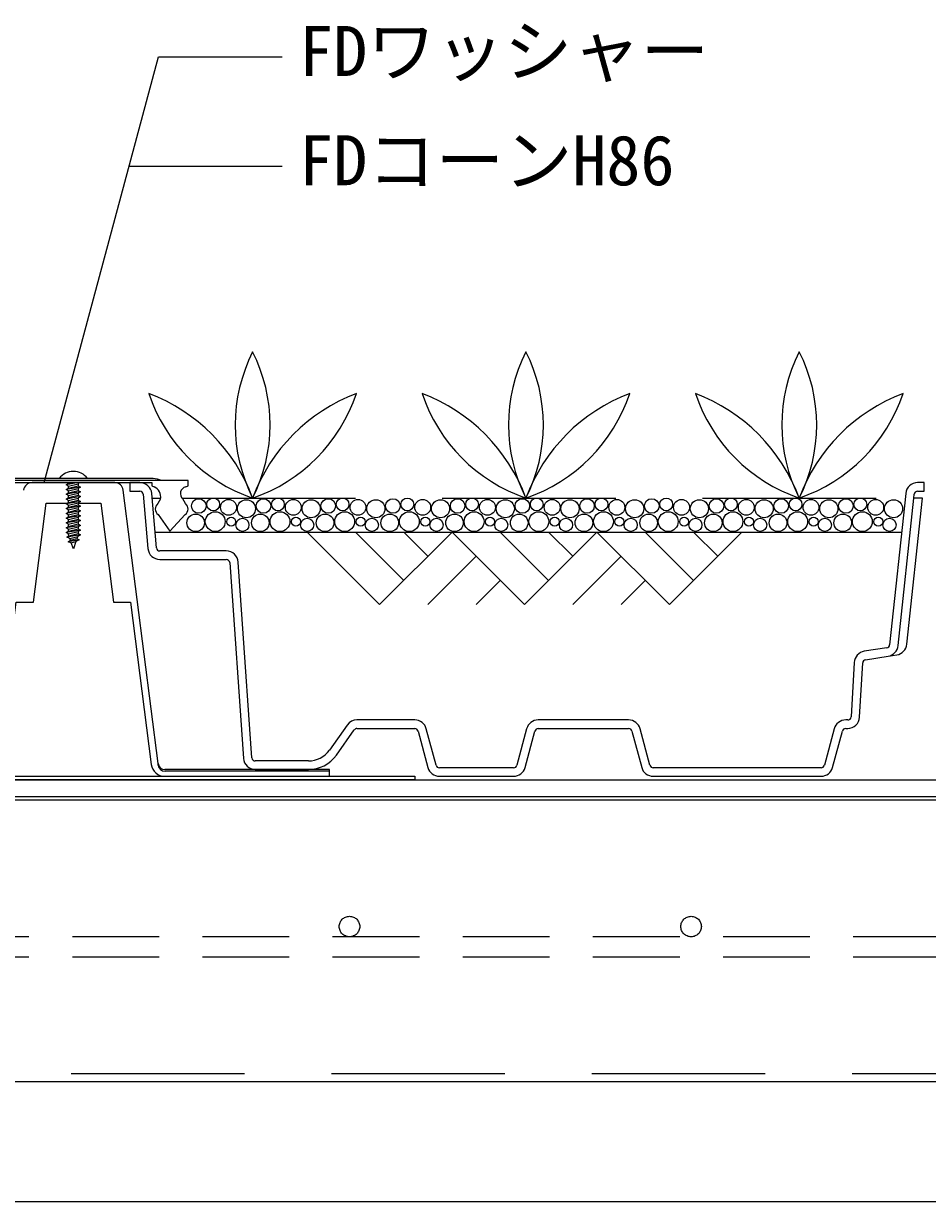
# Model space of a CAD drawing. Units: millimetres, scale not verified. Extents: x -1485 to 1485, y -1050 to 1050.
# Drawn here: x 99.1 to 363.7, y -351.7 to -6.7 of the extents above; entities that cross this region are included whole.
import ezdxf
from ezdxf.enums import TextEntityAlignment as Align

# ---------------------------------------------------------------- set-up
doc = ezdxf.new("R2010")
doc.units = ezdxf.units.MM
doc.header["$LTSCALE"] = 4
doc.linetypes.add('USER1', pattern=[19.05, 12.7, -6.35])
doc.linetypes.add('USER2', pattern=[9.525, 6.35, -3.175])
for name, color, linetype, lineweight in [('0-4_KUTAI', 3, 'Continuous', 18), ('0-5_BOUSUI', 1, 'Continuous', 18), ('0-7_dannnetu', 6, 'Continuous', 18), ('0-8_KANAMONO', 4, 'Continuous', 18), ('0-A_tensen', 7, 'USER2', 18), ('0-C_MOJI', 7, 'Continuous', 18), ('0-D_ecom', 7, 'Continuous', 18), ('0-E_GREEN', 3, 'Continuous', 18), ('0-F_bousui2', 7, 'USER1', 18), ('1-0_FD-L', 4, 'Continuous', 18)]:
    doc.layers.add(name, color=color, linetype=linetype, lineweight=lineweight)
doc.styles.add('ＭＳ ゴシック', font='')
doc.styles.get('ＭＳ ゴシック').set_extended_font_data('MS Gothic')

msp = doc.modelspace()

# ---------------------------------------------------------------- linework, layer by layer
at = {"layer": '0-4_KUTAI'}
msp.add_line((862.701, -234.189), (-748.799, -234.189), dxfattribs=at)
at = {"layer": '0-5_BOUSUI'}
msp.add_line((-725.16, -351.689), (862.701, -351.689), dxfattribs=at)
msp.add_lwpolyline([(13.701, -227.189), (213.701, -227.189), (213.701, -228.189), (13.701, -228.189)], close=True, dxfattribs=at)
msp.add_lwpolyline([(862.701, -233.189), (-236.299, -233.189), (-236.299, -234.189)], dxfattribs=at)
at = {"layer": '0-7_dannnetu'}
msp.add_line((862.701, -316.689), (-725.16, -316.689), dxfattribs=at)
at = {"layer": '0-8_KANAMONO'}
for p, q in [((137.035, -139.989), (90.366, -139.989)), ((115.201, -141.189), (111.601, -141.789)), ((112.301, -141.385), (113.084, -141.189)), ((112.301, -141.385), (112.301, -141.189)), ((115.801, -142.489), (111.601, -143.189)), ((115.801, -143.889), (111.601, -144.589)), ((112.301, -142.193), (115.101, -141.493)), ((112.301, -142.785), (115.101, -142.085)), ((112.301, -143.593), (115.101, -142.893)), ((112.301, -144.185), (115.101, -143.485)), ((112.301, -144.993), (115.101, -144.293)), ((115.801, -145.289), (111.601, -145.989)), ((115.801, -146.689), (111.601, -147.389)), ((115.801, -148.089), (111.601, -148.789)), ((112.301, -145.585), (115.101, -144.885)), ((112.301, -146.393), (115.101, -145.693)), ((112.301, -146.985), (115.101, -146.285)), ((112.301, -147.793), (115.101, -147.093)), ((112.301, -148.385), (115.101, -147.685)), ((139.22, -145.943), (138.431, -147.335)), ((146.54, -147.335), (145.75, -145.943)), ((115.801, -149.489), (111.601, -150.189)), ((115.801, -150.889), (111.601, -151.589)), ((112.301, -149.193), (115.101, -148.493)), ((112.301, -149.785), (115.101, -149.085)), ((112.301, -150.593), (115.101, -149.893)), ((112.301, -151.185), (115.101, -150.485)), ((112.301, -151.993), (115.101, -151.293)), ((115.801, -152.289), (111.601, -152.989)), ((115.801, -153.689), (111.601, -154.389)), ((115.801, -155.089), (111.601, -155.789)), ((112.301, -152.585), (115.101, -151.885)), ((112.301, -153.393), (115.101, -152.693)), ((112.301, -153.985), (115.101, -153.285)), ((112.301, -154.793), (115.101, -154.093)), ((112.301, -155.385), (115.101, -154.685)), ((115.801, -156.489), (111.76, -157.162)), ((115.801, -156.489), (111.76, -157.162)), ((115.362, -157.962), (112.223, -158.485)), ((115.362, -157.962), (112.223, -158.485)), ((112.301, -156.193), (115.101, -155.493)), ((112.364, -156.769), (115.101, -156.085)), ((112.638, -157.552), (114.967, -156.97)), ((112.814, -158.056), (114.757, -157.571)), ((113.075, -158.8), (114.447, -158.456))]:
    msp.add_line(p, q, dxfattribs=at)
for points in [[(146.6, -142.431), (147.307, -142.089), (147.307, -140.589), (80.094, -140.589), (80.094, -142.089), (80.802, -142.431)], [(90.031, -142.431), (90.739, -142.089), (90.739, -141.189), (136.663, -141.189)], [(113.075, -158.8), (112.223, -158.485), (112.814, -158.056), (112.638, -157.552), (111.76, -157.162), (112.364, -156.769), (112.301, -156.589), (112.301, -156.193), (111.601, -155.789), (112.301, -155.385), (112.301, -154.793), (111.601, -154.389), (112.301, -153.985), (112.301, -153.393), (111.601, -152.989), (112.301, -152.585), (112.301, -151.993), (111.601, -151.589), (112.301, -151.185), (112.301, -150.593), (111.601, -150.189), (112.301, -149.785), (112.301, -149.193), (111.601, -148.789), (112.301, -148.385), (112.301, -147.793), (111.601, -147.389), (112.301, -146.985), (112.301, -146.393), (111.601, -145.989), (112.301, -145.585), (112.301, -144.993), (111.601, -144.589), (112.301, -144.185), (112.301, -143.593), (111.601, -143.189), (112.301, -142.785), (112.301, -142.193), (111.601, -141.789), (112.301, -141.385)], [(115.628, -141.189), (115.101, -141.493), (115.101, -142.085), (115.801, -142.489), (115.101, -142.893), (115.101, -143.485), (115.801, -143.889), (115.101, -144.293), (115.101, -144.885), (115.801, -145.289), (115.101, -145.693), (115.101, -146.285), (115.801, -146.689), (115.101, -147.093), (115.101, -147.685), (115.801, -148.089), (115.101, -148.493), (115.101, -149.085), (115.801, -149.489), (115.101, -149.893), (115.101, -150.485), (115.801, -150.889), (115.101, -151.293), (115.101, -151.885), (115.801, -152.289), (115.101, -152.693), (115.101, -153.285), (115.801, -153.689), (115.101, -154.093), (115.101, -154.685), (115.801, -155.089), (115.101, -155.493), (115.101, -156.085), (115.801, -156.489), (114.967, -156.97), (114.757, -157.571), (115.362, -157.962), (114.447, -158.456), (113.701, -160.589), (113.075, -158.8)], [(136.663, -141.189), (136.663, -142.089), (137.371, -142.431)], [(138.509, -150.503), (141.985, -155.389), (146.461, -150.503)]]:
    msp.add_lwpolyline(points, dxfattribs=at)
for centre, radius, start, end in [((113.701, -142.989), 5.1, 36.03188, 143.96812), ((137.035, -145.497), 5.508, 63.00853, 90), ((135.969, -145.412), 3.294, 350.73331, 64.81727), ((147.009, -144.389), 2, 101.81701, 230.98411), ((139.69, -148.889), 2, 129.0159, 233.82139), ((145.281, -148.889), 2, 306.17861, 50.9841)]:
    msp.add_arc(centre, radius, start, end, dxfattribs=at)
at = {"layer": '0-A_tensen'}
msp.add_line((862.701, -280.189), (-358.799, -280.189), dxfattribs=at)
msp.add_lwpolyline([(862.701, -274.189), (-358.799, -274.189), (-358.799, -280.189)], dxfattribs=at)
for centre in [(194.524, -271.189), (294.524, -271.189)]:
    msp.add_circle(centre, 3, dxfattribs=at)
at = {"layer": '0-C_MOJI'}
for p, q in [((105.176, -141.189), (138.587, -16.498)), ((138.587, -16.498), (174.8, -16.498)), ((130.012, -48.498), (174.8, -48.498))]:
    msp.add_line(p, q, dxfattribs=at)
at = {"layer": '0-D_ecom', "color": 150}
for p, q in [((125.799, -141.189), (101.603, -141.189)), ((138.478, -223.442), (128.279, -143.373)), ((138.542, -223.942), (138.478, -223.442)), ((188.701, -225.689), (140.526, -225.689))]:
    msp.add_line(p, q, dxfattribs=at)
at = {"layer": '0-D_ecom'}
for p, q in [((131.201, -141.189), (130.201, -141.189)), ((134.157, -144.603), (135.528, -160.49)), ((138.018, -160.275), (136.648, -144.388)), ((357.341, -144.32), (352.641, -188.66)), ((360.821, -143.689), (362.701, -143.689)), ((137.623, -155.689), (356.136, -155.689)), ((182.109, -155.689), (203.322, -176.902)), ((196.251, -155.689), (210.393, -169.831)), ((224.535, -155.689), (203.322, -176.902)), ((210.393, -155.689), (217.464, -162.76)), ((224.535, -155.689), (245.749, -176.902)), ((238.678, -155.689), (252.82, -169.831)), ((266.962, -155.689), (245.749, -176.902)), ((252.82, -155.689), (259.891, -162.76)), ((266.962, -155.689), (288.175, -176.902)), ((281.104, -155.689), (295.246, -169.831)), ((309.388, -155.689), (288.175, -176.902)), ((295.246, -155.689), (302.317, -162.76)), ((158.468, -161.189), (139.015, -161.189)), ((159.465, -164.619), (163.473, -221.933)), ((231.606, -162.76), (217.464, -176.902)), ((274.033, -162.76), (259.891, -176.902)), ((238.677, -169.831), (231.606, -176.902)), ((281.104, -169.831), (274.033, -176.902)), ((351.803, -189.542), (345.207, -190.584)), ((345.597, -193.053), (352.193, -192.012)), ((352.193, -192.012), (354.749, -191.608)), ((342.259, -193.842), (341.353, -209.746)), ((343.849, -209.888), (344.755, -193.984)), ((193.862, -212.166), (188.65, -219.524)), ((190.69, -220.969), (195.902, -213.611)), ((213.634, -210.689), (196.718, -210.689)), ((196.718, -213.189), (213.634, -213.189)), ((219.872, -223.948), (217.014, -213.283)), ((246.387, -213.283), (243.53, -223.948)), ((276.234, -210.689), (249.768, -210.689)), ((249.768, -213.189), (276.234, -213.189)), ((282.472, -223.948), (279.614, -213.283)), ((336.387, -213.283), (333.53, -223.948)), ((340.355, -210.689), (339.768, -210.689)), ((339.768, -213.189), (340.355, -213.189)), ((214.599, -213.93), (217.457, -224.595)), ((245.945, -224.595), (248.802, -213.93)), ((277.199, -213.93), (280.057, -224.595)), ((335.945, -224.595), (338.802, -213.93)), ((182.53, -222.689), (166.965, -222.689)), ((166.965, -225.189), (182.53, -225.189)), ((242.564, -224.689), (220.838, -224.689)), ((220.838, -227.189), (242.564, -227.189)), ((332.564, -224.689), (283.438, -224.689)), ((283.438, -227.189), (332.564, -227.189))]:
    msp.add_line(p, q, dxfattribs=at)
at = {"layer": '0-D_ecom', "color": 3, "linetype": 'USER1'}
for p, q in [((136.76, -145.689), (139.251, -145.689)), ((145.489, -145.689), (359.71, -145.689))]:
    msp.add_line(p, q, dxfattribs=at)
at = {"layer": '0-D_ecom'}
for points in [[(133.161, -141.189), (130.201, -141.189), (130.201, -143.689), (133.161, -143.689)], [(362.701, -143.689), (362.701, -141.189), (360.821, -141.189)], [(355.127, -188.923), (359.71, -145.689), (359.827, -144.583)], [(357.684, -188.519), (362.224, -145.689), (359.71, -145.689)], [(139.015, -163.689), (147.448, -163.689), (158.468, -163.689)], [(165.967, -221.759), (163.13, -181.189), (161.959, -164.445)]]:
    msp.add_lwpolyline(points, dxfattribs=at)
at = {"layer": '0-D_ecom', "color": 150}
for points in [[(90.907, -223.694), (96.959, -176.189), (101.999, -176.189), (105.693, -147.189), (111.947, -147.189)], [(115.101, -147.189), (121.709, -147.189), (125.403, -176.189), (130.443, -176.189), (136.494, -223.694)], [(140.462, -227.189), (188.701, -227.189), (188.701, -225.189), (140.462, -225.189)]]:
    msp.add_lwpolyline(points, dxfattribs=at)
at = {"layer": '0-D_ecom'}
for centre, radius in [((150.409, -148.02), 2.127), ((154.628, -147.581), 1.865), ((159.133, -148.421), 2.322), ((164.356, -148.832), 2.658), ((169.352, -148.02), 2.127), ((173.571, -147.581), 1.865), ((178.075, -148.421), 2.322), ((183.299, -148.832), 2.658), ((188.294, -148.02), 2.127), ((192.513, -147.581), 1.865), ((197.018, -148.421), 2.322), ((202.241, -148.832), 2.658), ((207.237, -148.02), 2.127), ((211.456, -147.581), 1.865), ((215.961, -148.421), 2.322), ((221.184, -148.832), 2.658), ((226.18, -148.02), 2.127), ((230.399, -147.581), 1.865), ((234.904, -148.421), 2.322), ((240.127, -148.832), 2.658), ((245.123, -148.02), 2.127), ((249.342, -147.581), 1.865), ((253.846, -148.421), 2.322), ((259.07, -148.832), 2.658), ((264.065, -148.02), 2.127), ((268.284, -147.581), 1.865), ((272.789, -148.421), 2.322), ((278.012, -148.832), 2.658), ((283.008, -148.02), 2.127), ((287.227, -147.581), 1.865), ((291.732, -148.421), 2.322), ((296.955, -148.832), 2.658), ((301.951, -148.02), 2.127), ((306.17, -147.581), 1.865), ((310.675, -148.421), 2.322), ((315.898, -148.832), 2.658), ((320.894, -148.02), 2.127), ((325.113, -147.581), 1.865), ((329.617, -148.421), 2.322), ((334.841, -148.832), 2.658), ((339.836, -148.02), 2.127), ((344.055, -147.581), 1.865), ((348.56, -148.421), 2.322), ((353.783, -148.832), 2.658), ((149.493, -152.963), 2.579), ((155.229, -152.603), 2.903), ((159.893, -152.621), 1.311), ((163.183, -153.563), 1.925), ((168.436, -152.963), 2.579), ((174.172, -152.603), 2.903), ((178.835, -152.621), 1.311), ((182.126, -153.563), 1.925), ((187.379, -152.963), 2.579), ((193.115, -152.603), 2.903), ((197.778, -152.621), 1.311), ((201.069, -153.563), 1.925), ((206.321, -152.963), 2.579), ((212.057, -152.603), 2.903), ((216.721, -152.621), 1.311), ((220.012, -153.563), 1.925), ((225.264, -152.963), 2.579), ((231, -152.603), 2.903), ((235.664, -152.621), 1.311), ((238.954, -153.563), 1.925), ((244.207, -152.963), 2.579), ((249.943, -152.603), 2.903), ((254.606, -152.621), 1.311), ((257.897, -153.563), 1.925), ((263.15, -152.963), 2.579), ((268.886, -152.603), 2.903), ((273.549, -152.621), 1.311), ((276.84, -153.563), 1.925), ((282.092, -152.963), 2.579), ((287.828, -152.603), 2.903), ((292.492, -152.621), 1.311), ((295.783, -153.563), 1.925), ((301.035, -152.963), 2.579), ((306.771, -152.603), 2.903), ((311.435, -152.621), 1.311), ((314.725, -153.563), 1.925), ((319.978, -152.963), 2.579), ((325.714, -152.603), 2.903), ((330.377, -152.621), 1.311), ((333.668, -153.563), 1.925), ((338.921, -152.963), 2.579), ((344.657, -152.603), 2.903), ((349.32, -152.621), 1.311), ((352.611, -153.563), 1.925)]:
    msp.add_circle(centre, radius, dxfattribs=at)
at = {"layer": '0-D_ecom', "color": 150}
for centre, radius, start, end in [((101.603, -143.689), 2.5, 90, 172.7407), ((125.799, -143.689), 2.5, 7.2593, 90), ((140.462, -223.189), 4, 187.2593, 270), ((140.462, -223.189), 2, 187.2593, 270), ((140.526, -223.689), 2, 187.2593, 270)]:
    msp.add_arc(centre, radius, start, end, dxfattribs=at)
at = {"layer": '0-D_ecom'}
for centre, radius, start, end in [((133.161, -144.689), 3.5, 4.93185, 90), ((360.821, -144.689), 3.5, 90, 173.94924), ((133.161, -144.689), 1, 4.93181, 90), ((360.821, -144.689), 1, 90, 173.94942), ((139.015, -160.189), 3.5, 184.93181, 270), ((139.015, -160.189), 1, 184.93185, 270), ((158.468, -164.689), 3.5, 4.00001, 90), ((158.468, -164.689), 1, 4, 90), ((351.646, -188.554), 1, 278.97689, 353.94924), ((351.646, -188.554), 3.5, 278.97687, 353.94924), ((354.203, -188.151), 3.5, 278.97687, 353.94924), ((345.753, -194.041), 3.5, 98.97689, 176.74065), ((345.753, -194.041), 1, 98.97687, 176.74065), ((340.355, -209.689), 1, 270, 356.74065), ((340.355, -209.689), 3.5, 270, 356.74065), ((196.718, -214.189), 3.5, 90, 144.68874), ((196.718, -214.189), 1, 90, 144.68879), ((213.634, -214.189), 3.5, 15.00004, 90), ((213.634, -214.189), 1, 14.99997, 90), ((249.768, -214.189), 3.5, 90, 164.99996), ((249.768, -214.189), 1, 90, 165.00003), ((276.234, -214.189), 3.5, 15.00004, 90), ((276.234, -214.189), 1, 14.99997, 90), ((339.768, -214.189), 3.5, 90, 164.99996), ((339.768, -214.189), 1, 90, 165.00003), ((182.53, -215.189), 7.5, 270, 324.68874), ((166.965, -221.689), 3.5, 184, 270), ((166.965, -221.689), 1, 183.99999, 270), ((182.53, -215.189), 10, 270, 324.68879), ((220.838, -223.689), 1, 195.00004, 270), ((242.564, -223.689), 1, 270, 344.99996), ((283.438, -223.689), 1, 195.00004, 270), ((332.564, -223.689), 1, 270, 344.99996), ((220.838, -223.689), 3.5, 194.99997, 270), ((242.564, -223.689), 3.5, 270, 345.00003), ((283.438, -223.689), 3.5, 194.99997, 270), ((332.564, -223.689), 3.5, 270, 345.00003)]:
    msp.add_arc(centre, radius, start, end, dxfattribs=at)
at = {"layer": '0-E_GREEN'}
for centre, radius, start, end in [((208.393, -124.296), 47.326, 153.12829, 206.87401), ((123.963, -124.296), 47.326, 333.12599, 26.87171), ((288.393, -124.296), 47.326, 153.12829, 206.87401), ((203.963, -124.296), 47.326, 333.12599, 26.87171), ((368.393, -124.296), 47.326, 153.12829, 206.87401), ((283.963, -124.296), 47.326, 333.12599, 26.87171), ((117.483, -163.665), 51.907, 20.26163, 69.3585), ((181.926, -99.648), 48.659, 198.50209, 251.11695), ((214.873, -163.665), 51.907, 110.6415, 159.73837), ((150.43, -99.648), 48.659, 288.88305, 341.49791), ((197.483, -163.665), 51.907, 20.26163, 69.3585), ((261.926, -99.648), 48.659, 198.50209, 251.11695), ((294.873, -163.665), 51.907, 110.6415, 159.73837), ((230.43, -99.648), 48.659, 288.88305, 341.49791), ((277.483, -163.665), 51.907, 20.26163, 69.3585), ((341.926, -99.648), 48.659, 198.50209, 251.11695), ((374.873, -163.665), 51.907, 110.6415, 159.73837), ((310.43, -99.648), 48.659, 288.88305, 341.49791)]:
    msp.add_arc(centre, radius, start, end, dxfattribs=at)
at = {"layer": '0-F_bousui2'}
msp.add_line((-725.16, -314.189), (862.701, -314.189), dxfattribs=at)
at = {"layer": '1-0_FD-L'}
msp.add_lwpolyline([(-236.299, -233.189), (-236.299, -228.189), (862.701, -228.189)], dxfattribs=at)

# ---------------------------------------------------------------- texts
at = {"layer": '0-C_MOJI', "style": 'ＭＳ ゴシック'}
for s, p in [('FDワッシャー', (179.8, -26.498)), ('FDコーンH86', (179.8, -58.498))]:
    msp.add_text(s, height=14.66, dxfattribs=at).set_placement(p, align=Align.BOTTOM_LEFT)

doc.saveas('drawing.dxf')
